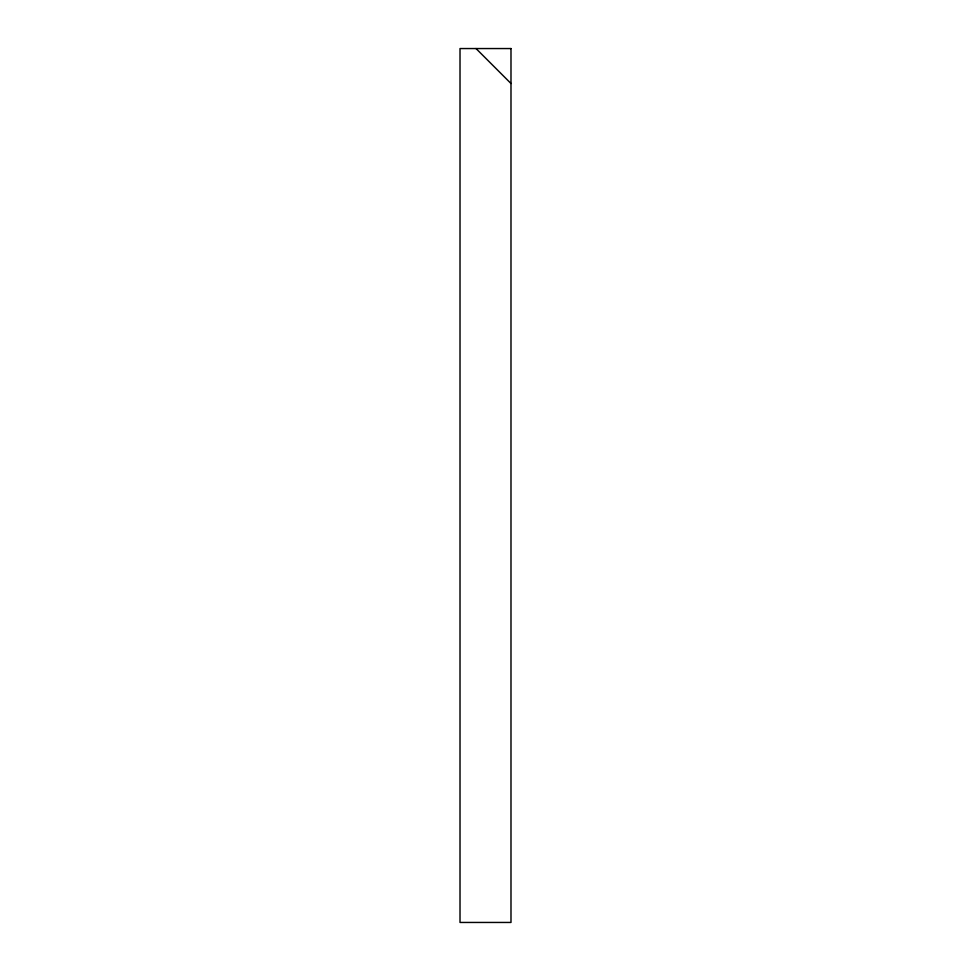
<?xml version="1.0" encoding="UTF-8"?>
<svg xmlns="http://www.w3.org/2000/svg" width="971" height="971" viewBox="0 0 971 971"><rect width="100%" height="100%" fill="white"/><g stroke="black" fill="none" stroke-linecap="round" stroke-linejoin="round"><path stroke-width="1.46" d="M476.033 48.55L510.989 83.506M510.989 48.55L460.011 48.55L460.011 922.45L510.989 922.45L510.989 48.55"/></g></svg>
